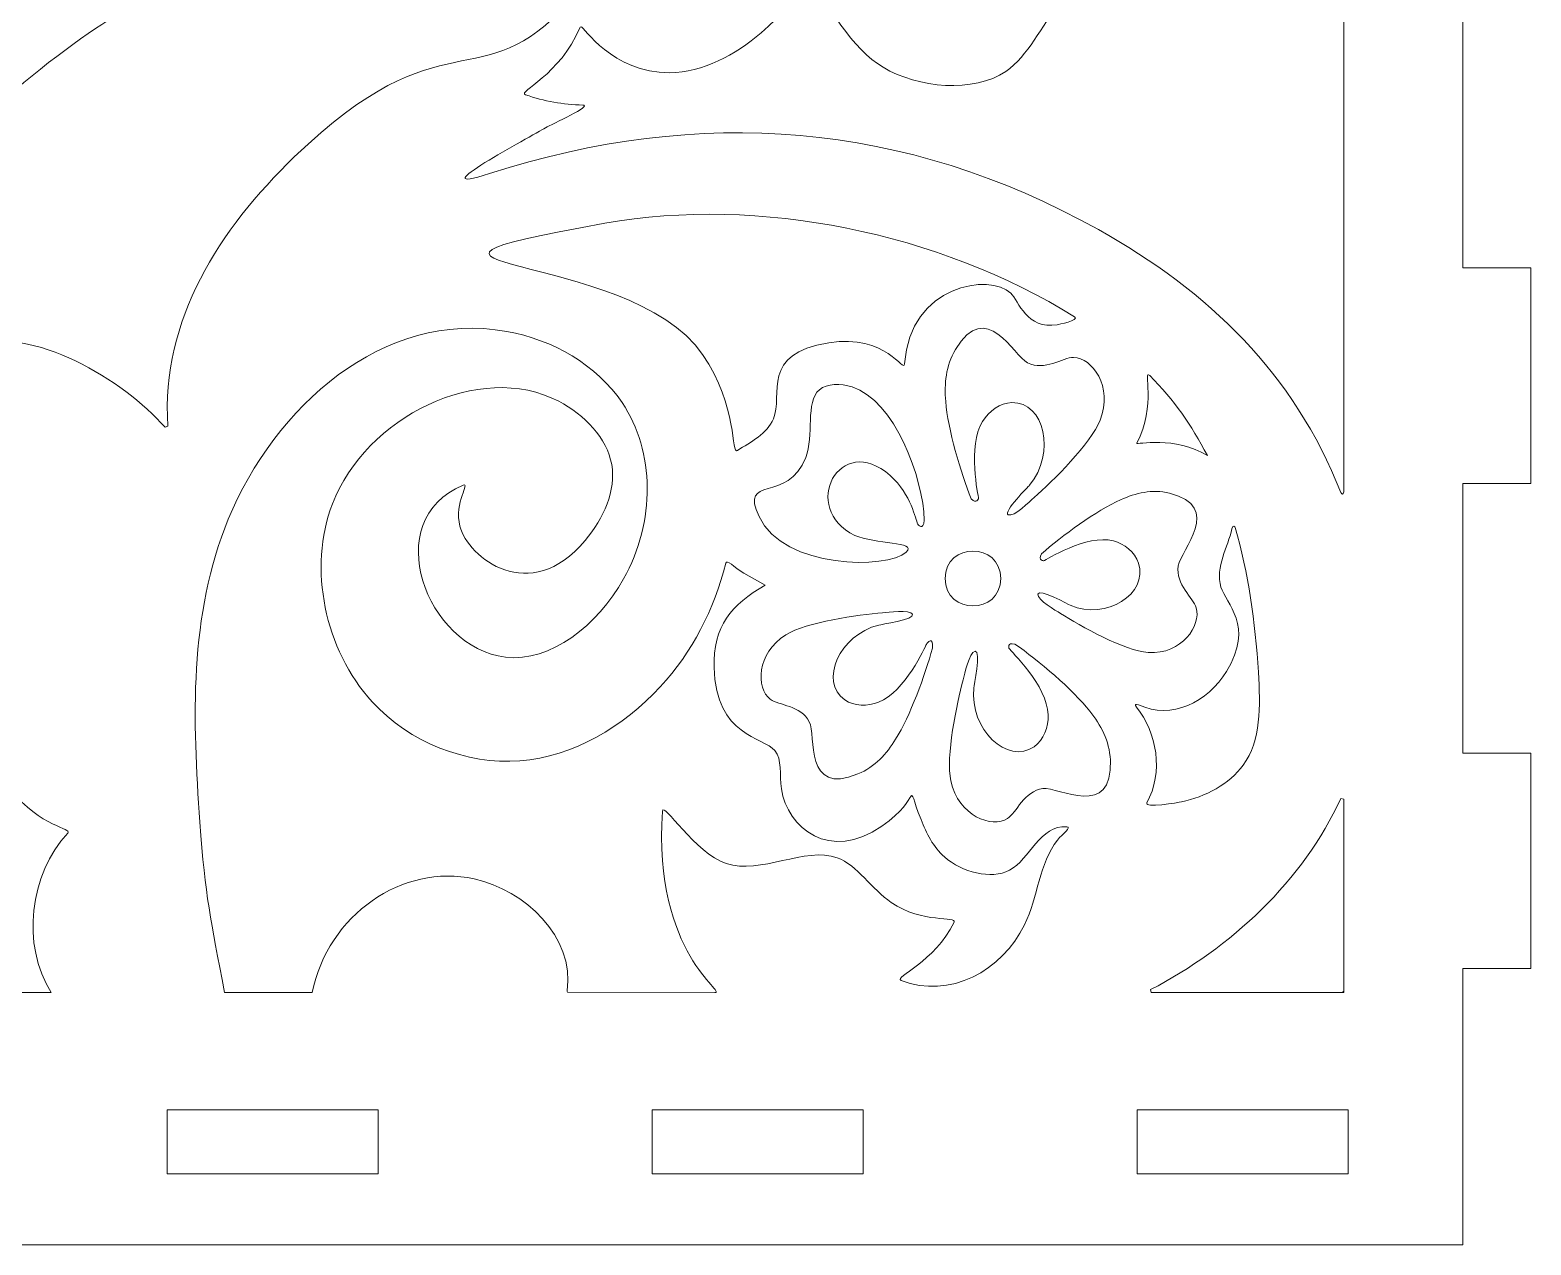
# Model space of a CAD drawing. Header units: millimetres. Extents: x 257 to 528, y -403 to -10.
# Drawn here: x 322.1 to 387.5, y -228.8 to -175.8 of the extents above; entities that cross this region are included whole.
import ezdxf

# ---------------------------------------------------------------- set-up
doc = ezdxf.new("R2010")
doc.units = ezdxf.units.MM
doc.header["$MEASUREMENT"] = 0
doc.layers.add('layer 1', color=7, linetype='Continuous')

msp = doc.modelspace()

# ---------------------------------------------------------------- linework, layer by layer
at = {"layer": 'layer 1', "color": 250, "lineweight": 9}
for points, knots in [([(259.5622, -228.8392), (259.5622, -228.8392), (259.5622, -216.7792), (259.5622, -216.7792), (259.5622, -216.7792), (259.5622, -216.7792), (256.5622, -216.7792), (256.5622, -216.7792), (256.5622, -216.7792), (256.5622, -216.7792), (256.5622, -207.3792), (256.5622, -207.3792), (256.5622, -207.3792), (256.5622, -207.3792), (259.5622, -207.3792), (259.5622, -207.3792), (259.5622, -207.3792), (259.5622, -207.3792), (259.5622, -195.6192), (259.5622, -195.6192), (259.5622, -195.6192), (259.5622, -195.6192), (256.5622, -195.6192), (256.5622, -195.6192), (256.5622, -195.6192), (256.5622, -195.6192), (256.5622, -186.2192), (256.5622, -186.2192), (256.5622, -186.2192), (256.5622, -186.2192), (259.5622, -186.2192), (259.5622, -186.2192), (259.5622, -186.2192), (259.5622, -186.2192), (259.5622, -174.4592), (259.5622, -174.4592), (259.5622, -174.4592), (259.5622, -174.4592), (256.5622, -174.4592), (256.5622, -174.4592), (256.5622, -174.4592), (256.5622, -174.4592), (256.5622, -165.0592), (256.5622, -165.0592), (256.5622, -165.0592), (256.5622, -165.0592), (259.5622, -165.0592), (259.5622, -165.0592), (259.5622, -165.0592), (259.5622, -165.0592), (259.5622, -153.2992), (259.5622, -153.2992), (259.5622, -153.2992), (259.5622, -153.2992), (256.5622, -153.2992), (256.5622, -153.2992), (256.5622, -153.2992), (256.5622, -153.2992), (256.5622, -143.7992), (256.5622, -143.7992), (256.5622, -143.7992), (256.5622, -143.7992), (259.5622, -143.7992), (259.5622, -143.7992), (259.5622, -143.7992), (259.5622, -143.7992), (259.5622, -132.1392), (259.5622, -132.1392), (259.5622, -132.1392), (259.5622, -132.1392), (256.5622, -132.1392), (256.5622, -132.1392), (256.5622, -132.1392), (256.5622, -132.1392), (256.5622, -122.8392), (256.5622, -122.8392), (256.5622, -122.8392), (256.5622, -122.8392), (259.5622, -122.8392), (259.5622, -122.8392), (259.5622, -122.8392), (259.5622, -122.8392), (384.5427, -122.8392), (384.5427, -122.8392), (384.5427, -122.8392), (384.5427, -122.8392), (384.5622, -122.8392), (384.5622, -122.8392), (384.5622, -122.8392), (384.5622, -122.8392), (387.5427, -122.8392), (387.5427, -122.8392), (387.5427, -122.8392), (387.5427, -122.8392), (387.5427, -132.1392), (387.5427, -132.1392), (387.5427, -132.1392), (387.5427, -132.1392), (384.5622, -132.1392), (384.5622, -132.1392), (384.5622, -132.1392), (384.5622, -132.1392), (384.5622, -143.7992), (384.5622, -143.7992), (384.5622, -143.7992), (384.5622, -143.7992), (387.5427, -143.7992), (387.5427, -143.7992), (387.5427, -143.7992), (387.5427, -143.7992), (387.5427, -153.2992), (387.5427, -153.2992), (387.5427, -153.2992), (387.5427, -153.2992), (384.5622, -153.2992), (384.5622, -153.2992), (384.5622, -153.2992), (384.5622, -153.2992), (384.5622, -165.0592), (384.5622, -165.0592), (384.5622, -165.0592), (384.5622, -165.0592), (387.5427, -165.0592), (387.5427, -165.0592), (387.5427, -165.0592), (387.5427, -165.0592), (387.5427, -174.4592), (387.5427, -174.4592), (387.5427, -174.4592), (387.5427, -174.4592), (384.5622, -174.4592), (384.5622, -174.4592), (384.5622, -174.4592), (384.5622, -174.4592), (384.5622, -186.2192), (384.5622, -186.2192), (384.5622, -186.2192), (384.5622, -186.2192), (387.5427, -186.2192), (387.5427, -186.2192), (387.5427, -186.2192), (387.5427, -186.2192), (387.5427, -195.6192), (387.5427, -195.6192), (387.5427, -195.6192), (387.5427, -195.6192), (384.5622, -195.6192), (384.5622, -195.6192), (384.5622, -195.6192), (384.5622, -195.6192), (384.5622, -207.3792), (384.5622, -207.3792), (384.5622, -207.3792), (384.5622, -207.3792), (387.5427, -207.3792), (387.5427, -207.3792), (387.5427, -207.3792), (387.5427, -207.3792), (387.5427, -216.7792), (387.5427, -216.7792), (387.5427, -216.7792), (387.5427, -216.7792), (384.5622, -216.7792), (384.5622, -216.7792), (384.5622, -216.7792), (384.5622, -216.7792), (384.5622, -228.8392), (384.5622, -228.8392), (384.5622, -228.8392), (384.5622, -228.8392), (259.5622, -228.8392), (259.5622, -228.8392)], [0, 0, 0, 0, 0.0227273, 0.0227273, 0.0227273, 0.0227273, 0.0454545, 0.0454545, 0.0454545, 0.0454545, 0.0681818, 0.0681818, 0.0681818, 0.0681818, 0.0909091, 0.0909091, 0.0909091, 0.0909091, 0.1136364, 0.1136364, 0.1136364, 0.1136364, 0.1363636, 0.1363636, 0.1363636, 0.1363636, 0.1590909, 0.1590909, 0.1590909, 0.1590909, 0.1818182, 0.1818182, 0.1818182, 0.1818182, 0.2045455, 0.2045455, 0.2045455, 0.2045455, 0.2272727, 0.2272727, 0.2272727, 0.2272727, 0.25, 0.25, 0.25, 0.25, 0.2727273, 0.2727273, 0.2727273, 0.2727273, 0.2954545, 0.2954545, 0.2954545, 0.2954545, 0.3181818, 0.3181818, 0.3181818, 0.3181818, 0.3409091, 0.3409091, 0.3409091, 0.3409091, 0.3636364, 0.3636364, 0.3636364, 0.3636364, 0.3863636, 0.3863636, 0.3863636, 0.3863636, 0.4090909, 0.4090909, 0.4090909, 0.4090909, 0.4318182, 0.4318182, 0.4318182, 0.4318182, 0.4545455, 0.4545455, 0.4545455, 0.4545455, 0.4772727, 0.4772727, 0.4772727, 0.4772727, 0.5, 0.5, 0.5, 0.5, 0.5227273, 0.5227273, 0.5227273, 0.5227273, 0.5454545, 0.5454545, 0.5454545, 0.5454545, 0.5681818, 0.5681818, 0.5681818, 0.5681818, 0.5909091, 0.5909091, 0.5909091, 0.5909091, 0.6136364, 0.6136364, 0.6136364, 0.6136364, 0.6363636, 0.6363636, 0.6363636, 0.6363636, 0.6590909, 0.6590909, 0.6590909, 0.6590909, 0.6818182, 0.6818182, 0.6818182, 0.6818182, 0.7045455, 0.7045455, 0.7045455, 0.7045455, 0.7272727, 0.7272727, 0.7272727, 0.7272727, 0.75, 0.75, 0.75, 0.75, 0.7727273, 0.7727273, 0.7727273, 0.7727273, 0.7954545, 0.7954545, 0.7954545, 0.7954545, 0.8181818, 0.8181818, 0.8181818, 0.8181818, 0.8409091, 0.8409091, 0.8409091, 0.8409091, 0.8636364, 0.8636364, 0.8636364, 0.8636364, 0.8863636, 0.8863636, 0.8863636, 0.8863636, 0.9090909, 0.9090909, 0.9090909, 0.9090909, 0.9318182, 0.9318182, 0.9318182, 0.9318182, 0.9545455, 0.9545455, 0.9545455, 0.9545455, 1, 1, 1, 1]), ([(342.1906, -159.5432), (340.9272, -159.2259), (338.8335, -158.3787), (337.9902, -157.4834), (337.9902, -157.4834), (336.8039, -156.2241), (336.5451, -154.0327), (337.0145, -152.2658), (337.0145, -152.2658), (337.0145, -152.2658), (336.8997, -152.2003), (336.8997, -152.2003), (336.8997, -152.2003), (335.794, -153.3258), (334.5469, -154.3728), (333.3544, -155.3444), (333.3544, -155.3444), (328.4817, -159.3145), (322.4835, -161.7912), (316.4072, -163.5108), (316.4072, -163.5108), (315.3645, -163.8061), (314.3195, -164.079), (313.251, -164.197), (313.251, -164.197), (312.5003, -164.2792), (317.4175, -165.9351), (322.3958, -165.2444), (322.3958, -165.2444), (329.1044, -164.3136), (332.7875, -156.7444), (333.0623, -156.8425), (333.0623, -156.8425), (333.3263, -160.6003), (331.7159, -165.289), (328.7874, -167.6673), (328.7874, -167.6673), (324.9601, -170.7756), (319.0628, -170.1016), (318.9516, -170.2053), (318.9516, -170.2053), (318.9068, -170.2471), (319.0546, -173.029), (315.1851, -173.1856), (315.1851, -173.1856), (312.6709, -173.2874), (310.4226, -171.97), (308.6007, -170.4422), (308.6007, -170.4422), (308.4706, -170.4445), (308.3221, -170.4955), (308.2349, -170.5792), (308.2349, -170.5792), (308.0006, -170.8048), (308.2115, -171.2673), (308.2349, -171.6311), (308.2349, -171.6311), (308.2999, -172.634), (306.9407, -172.8844), (305.7443, -173.117), (305.7443, -173.117), (302.6578, -173.7162), (300.6553, -174.1948), (298.5732, -175.2488), (298.5732, -175.2488), (295.5035, -176.8027), (292.2616, -179.6066), (290.6761, -182.95), (290.6761, -182.95), (288.8122, -186.8811), (288.7275, -193.5715), (290.5025, -197.4535), (290.5025, -197.4535), (291.7635, -200.2119), (294.1091, -202.3416), (296.626, -204.5571), (296.626, -204.5571), (296.9154, -204.8119), (299.5067, -206.1021), (299.1606, -205.4851), (299.1606, -205.4851), (298.8479, -205.1469), (298.5465, -204.7988), (298.2401, -204.4537), (298.2401, -204.4537), (296.578, -202.5842), (294.7588, -200.8146), (293.4809, -198.6639), (293.4809, -198.6639), (290.2632, -193.2485), (290.5269, -185.4397), (295.1391, -180.8367), (295.1391, -180.8367), (296.7512, -179.228), (298.8714, -178.057), (301.0618, -177.6979), (301.0618, -177.6979), (304.9991, -177.0526), (308.3747, -178.9269), (311.3823, -175.737), (311.3823, -175.737), (311.6301, -175.4742), (311.8121, -177.4941), (309.5904, -179.8893), (309.5904, -179.8893), (308.7384, -180.8076), (307.7817, -181.5984), (306.7133, -182.2106), (306.7133, -182.2106), (306.475, -182.3471), (307.5305, -182.7284), (307.8728, -184.2126), (307.8728, -184.2126), (308.1314, -185.3346), (307.7666, -186.6441), (307.0438, -187.4702), (307.0438, -187.4702), (305.2938, -189.4701), (301.7504, -188.5331), (299.0482, -191.2015), (299.0482, -191.2015), (298.7436, -191.5023), (297.4909, -193.0751), (297.8395, -193.1055), (297.8395, -193.1055), (299.1039, -193.2158), (307.5211, -191.1196), (307.6131, -191.2281), (307.6131, -191.2281), (306.0068, -193.6481), (305.213, -198.3679), (306.8195, -200.8884), (306.8195, -200.8884), (307.6635, -202.2127), (309.945, -203.5263), (309.8348, -203.1095), (309.8348, -203.1095), (309.4461, -201.6246), (309.294, -200.0901), (309.2191, -198.5421), (309.2191, -198.5421), (308.8454, -190.8204), (310.4403, -184.3105), (315.9185, -178.6805), (315.9185, -178.6805), (317.9863, -176.5554), (320.43, -174.7961), (323.1695, -173.7153), (323.1695, -173.7153), (325.3188, -172.867), (327.6497, -172.4365), (329.9476, -172.454), (329.9476, -172.454), (330.314, -172.4394), (330.6445, -172.8125), (329.3854, -173.2952), (329.3854, -173.2952), (327.8111, -173.9469), (326.3362, -174.8208), (324.9164, -175.7759), (324.9164, -175.7759), (321.4679, -178.0955), (316.6292, -182.2768), (315.3689, -186.4669), (315.3689, -186.4669), (314.2867, -190.0649), (315.7801, -195.0991), (316.9297, -198.708), (316.9297, -198.708), (318.4635, -203.523), (319.0332, -205.5159), (317.6028, -210.74), (317.6028, -210.74), (317.184, -212.2694), (316.665, -213.7521), (315.9471, -215.1468), (315.9471, -215.1468), (315.9315, -215.177), (315.9404, -215.2139), (315.968, -215.2338), (315.968, -215.2338), (317.0768, -216.0298), (318.1352, -216.8995), (319.1332, -217.8306), (319.1332, -217.8306), (319.1332, -217.8306), (322.9809, -217.8306), (322.9809, -217.8306), (322.9809, -217.8306), (321.655, -215.7441), (322.0418, -212.6685), (323.6956, -210.8715), (323.6956, -210.8715), (323.8998, -210.6496), (322.5568, -210.6538), (321.1722, -208.9381), (321.1722, -208.9381), (319.8267, -207.2707), (319.3572, -204.8875), (319.7313, -202.8131), (319.7313, -202.8131), (320.1577, -200.4477), (321.8572, -198.0477), (321.5328, -195.4873), (321.5328, -195.4873), (321.2731, -193.4371), (319.531, -191.2196), (317.5087, -190.7681), (317.5087, -190.7681), (317.177, -190.694), (318.4496, -189.8003), (319.3709, -189.5427), (319.3709, -189.5427), (322.2086, -188.7493), (326.1154, -191.0827), (327.9435, -193.1696), (327.9435, -193.1696), (327.9435, -193.1696), (328.0631, -193.1203), (328.0631, -193.1203), (328.0631, -193.1203), (327.7829, -188.4621), (330.2983, -184.5492), (333.5849, -181.3769), (333.5849, -181.3769), (340.1231, -175.0661), (341.6775, -178.9445), (345.5735, -174.6249), (345.5735, -174.6249), (345.1928, -173.5454), (345.35, -172.261), (344.6244, -171.6725), (344.6244, -171.6725), (343.5873, -170.8314), (339.7957, -171.3815), (338.9663, -166.2852), (338.9663, -166.2852), (338.4726, -163.2514), (339.8654, -161.3127), (342.3356, -159.5797), (342.3356, -159.5797), (342.3356, -159.5797), (342.1906, -159.5432), (342.1906, -159.5432)], [0, 0, 0, 0, 0.016129, 0.016129, 0.016129, 0.016129, 0.0322581, 0.0322581, 0.0322581, 0.0322581, 0.0483871, 0.0483871, 0.0483871, 0.0483871, 0.0645161, 0.0645161, 0.0645161, 0.0645161, 0.0806452, 0.0806452, 0.0806452, 0.0806452, 0.0967742, 0.0967742, 0.0967742, 0.0967742, 0.1129032, 0.1129032, 0.1129032, 0.1129032, 0.1290323, 0.1290323, 0.1290323, 0.1290323, 0.1451613, 0.1451613, 0.1451613, 0.1451613, 0.1612903, 0.1612903, 0.1612903, 0.1612903, 0.1774194, 0.1774194, 0.1774194, 0.1774194, 0.1935484, 0.1935484, 0.1935484, 0.1935484, 0.2096774, 0.2096774, 0.2096774, 0.2096774, 0.2258065, 0.2258065, 0.2258065, 0.2258065, 0.2419355, 0.2419355, 0.2419355, 0.2419355, 0.2580645, 0.2580645, 0.2580645, 0.2580645, 0.2741935, 0.2741935, 0.2741935, 0.2741935, 0.2903226, 0.2903226, 0.2903226, 0.2903226, 0.3064516, 0.3064516, 0.3064516, 0.3064516, 0.3225806, 0.3225806, 0.3225806, 0.3225806, 0.3387097, 0.3387097, 0.3387097, 0.3387097, 0.3548387, 0.3548387, 0.3548387, 0.3548387, 0.3709677, 0.3709677, 0.3709677, 0.3709677, 0.3870968, 0.3870968, 0.3870968, 0.3870968, 0.4032258, 0.4032258, 0.4032258, 0.4032258, 0.4193548, 0.4193548, 0.4193548, 0.4193548, 0.4354839, 0.4354839, 0.4354839, 0.4354839, 0.4516129, 0.4516129, 0.4516129, 0.4516129, 0.4677419, 0.4677419, 0.4677419, 0.4677419, 0.483871, 0.483871, 0.483871, 0.483871, 0.5, 0.5, 0.5, 0.5, 0.516129, 0.516129, 0.516129, 0.516129, 0.5322581, 0.5322581, 0.5322581, 0.5322581, 0.5483871, 0.5483871, 0.5483871, 0.5483871, 0.5645161, 0.5645161, 0.5645161, 0.5645161, 0.5806452, 0.5806452, 0.5806452, 0.5806452, 0.5967742, 0.5967742, 0.5967742, 0.5967742, 0.6129032, 0.6129032, 0.6129032, 0.6129032, 0.6290323, 0.6290323, 0.6290323, 0.6290323, 0.6451613, 0.6451613, 0.6451613, 0.6451613, 0.6612903, 0.6612903, 0.6612903, 0.6612903, 0.6774194, 0.6774194, 0.6774194, 0.6774194, 0.6935484, 0.6935484, 0.6935484, 0.6935484, 0.7096774, 0.7096774, 0.7096774, 0.7096774, 0.7258065, 0.7258065, 0.7258065, 0.7258065, 0.7419355, 0.7419355, 0.7419355, 0.7419355, 0.7580645, 0.7580645, 0.7580645, 0.7580645, 0.7741935, 0.7741935, 0.7741935, 0.7741935, 0.7903226, 0.7903226, 0.7903226, 0.7903226, 0.8064516, 0.8064516, 0.8064516, 0.8064516, 0.8225806, 0.8225806, 0.8225806, 0.8225806, 0.8387097, 0.8387097, 0.8387097, 0.8387097, 0.8548387, 0.8548387, 0.8548387, 0.8548387, 0.8709677, 0.8709677, 0.8709677, 0.8709677, 0.8870968, 0.8870968, 0.8870968, 0.8870968, 0.9032258, 0.9032258, 0.9032258, 0.9032258, 0.9193548, 0.9193548, 0.9193548, 0.9193548, 0.9354839, 0.9354839, 0.9354839, 0.9354839, 0.9516129, 0.9516129, 0.9516129, 0.9516129, 0.9677419, 0.9677419, 0.9677419, 0.9677419, 1, 1, 1, 1]), ([(373.1736, -163.9003), (374.9596, -165.2814), (376.0679, -168.0818), (375.265, -170.4617), (375.265, -170.4617), (374.7305, -172.0461), (373.3868, -173.6133), (371.7564, -173.8463), (371.7564, -173.8463), (369.9523, -174.1043), (368.6282, -172.9808), (367.0242, -174.7016), (367.0242, -174.7016), (366.1187, -175.6731), (365.6404, -176.9645), (364.6268, -177.6487), (364.6268, -177.6487), (363.2283, -178.5921), (360.8108, -178.38), (359.2712, -177.4658), (359.2712, -177.4658), (357.9741, -176.6957), (356.6959, -174.7089), (356.1708, -173.3), (356.1708, -173.3), (356.0406, -172.9507), (355.7601, -174.4178), (353.9487, -175.9641), (353.9487, -175.9641), (352.8238, -176.9246), (351.4025, -177.695), (349.9686, -177.7018), (349.9686, -177.7018), (347.43, -177.714), (346.2139, -175.6804), (346.0932, -175.6958), (346.0932, -175.6958), (346.0685, -175.699), (346.0475, -175.7151), (346.0382, -175.7382), (346.0382, -175.7382), (345.2046, -177.8095), (343.3022, -178.5317), (343.674, -178.6639), (343.674, -178.6639), (344.4857, -178.9524), (345.3123, -179.0896), (346.173, -179.1115), (346.173, -179.1115), (346.6528, -179.1237), (344.8121, -179.9489), (344.5433, -180.1042), (344.5433, -180.1042), (343.9797, -180.4574), (338.8702, -183.1455), (342.1071, -182.1015), (342.1071, -182.1015), (351.2617, -179.1495), (360.2221, -179.8195), (368.6683, -184.5471), (368.6683, -184.5471), (373.4836, -187.2424), (377.2022, -190.8184), (379.2398, -196.0129), (379.2398, -196.0129), (379.3044, -196.1233), (379.347, -196.1069), (379.3719, -195.9881), (379.3719, -195.9881), (379.3719, -192.4226), (379.3719, -164.423), (379.3719, -161.8711), (379.3719, -161.8711), (379.3719, -161.3632), (378.2447, -163.5816), (375.5114, -163.9649), (375.5114, -163.9649), (374.7475, -164.072), (373.9514, -164.0061), (373.2359, -163.781), (373.2359, -163.781), (373.1143, -163.7759), (373.0833, -163.8108), (373.1736, -163.9003)], [0, 0, 0, 0, 0.0454545, 0.0454545, 0.0454545, 0.0454545, 0.0909091, 0.0909091, 0.0909091, 0.0909091, 0.1363636, 0.1363636, 0.1363636, 0.1363636, 0.1818182, 0.1818182, 0.1818182, 0.1818182, 0.2272727, 0.2272727, 0.2272727, 0.2272727, 0.2727273, 0.2727273, 0.2727273, 0.2727273, 0.3181818, 0.3181818, 0.3181818, 0.3181818, 0.3636364, 0.3636364, 0.3636364, 0.3636364, 0.4090909, 0.4090909, 0.4090909, 0.4090909, 0.4545455, 0.4545455, 0.4545455, 0.4545455, 0.5, 0.5, 0.5, 0.5, 0.5454545, 0.5454545, 0.5454545, 0.5454545, 0.5909091, 0.5909091, 0.5909091, 0.5909091, 0.6363636, 0.6363636, 0.6363636, 0.6363636, 0.6818182, 0.6818182, 0.6818182, 0.6818182, 0.7272727, 0.7272727, 0.7272727, 0.7272727, 0.7727273, 0.7727273, 0.7727273, 0.7727273, 0.8181818, 0.8181818, 0.8181818, 0.8181818, 0.8636364, 0.8636364, 0.8636364, 0.8636364, 0.9090909, 0.9090909, 0.9090909, 0.9090909, 1, 1, 1, 1]), ([(351.4015, -189.9923), (352.9697, -192.2803), (352.6144, -194.3762), (352.9213, -194.1798), (352.9213, -194.1798), (353.4895, -193.8162), (354.217, -193.4492), (354.4898, -192.7996), (354.4898, -192.7996), (354.9334, -191.7432), (353.8872, -189.9578), (356.9033, -189.4794), (356.9033, -189.4794), (359.4243, -189.0795), (360.1825, -190.8338), (360.2108, -190.4024), (360.2108, -190.4024), (360.4387, -186.9265), (363.9725, -186.4501), (364.8414, -187.3146), (364.8414, -187.3146), (365.2056, -187.677), (365.5165, -188.9118), (366.8759, -188.6982), (366.8759, -188.6982), (366.8882, -188.6963), (367.8667, -188.4966), (367.6317, -188.3508), (367.6317, -188.3508), (361.7075, -184.6755), (353.8681, -183.0697), (347.1311, -184.2716), (347.1311, -184.2716), (334.9667, -186.4417), (348.1641, -185.2688), (351.4015, -189.9923)], [0, 0, 0, 0, 0.1, 0.1, 0.1, 0.1, 0.2, 0.2, 0.2, 0.2, 0.3, 0.3, 0.3, 0.3, 0.4, 0.4, 0.4, 0.4, 0.5, 0.5, 0.5, 0.5, 0.6, 0.6, 0.6, 0.6, 0.7, 0.7, 0.7, 0.7, 0.8, 0.8, 0.8, 0.8, 1, 1, 1, 1]), ([(363.1147, -196.2938), (362.6602, -195.1475), (362.1013, -193.2447), (362.0046, -192.0403), (362.0046, -192.0403), (361.9432, -191.2764), (362.0053, -190.5001), (362.4352, -189.7792), (362.4352, -189.7792), (363.7801, -187.5246), (364.9579, -190.0466), (365.579, -190.3609), (365.579, -190.3609), (366.3195, -190.7357), (367.1157, -190.1174), (367.5816, -190.1238), (367.5816, -190.1238), (368.3965, -190.135), (369.312, -191.3947), (368.7445, -192.8585), (368.7445, -192.8585), (368.3519, -193.8711), (366.6685, -195.5207), (365.8591, -196.2392), (365.8591, -196.2392), (365.6849, -196.3938), (364.9724, -197.0968), (364.7372, -196.9881), (364.7372, -196.9881), (364.4893, -196.8735), (365.6313, -195.7375), (365.6642, -195.6972), (365.6642, -195.6972), (366.8128, -194.2894), (366.3139, -192.0669), (364.8897, -192.0938), (364.8897, -192.0938), (364.3789, -192.1033), (363.8869, -192.472), (363.6106, -192.9153), (363.6106, -192.9153), (362.9352, -193.998), (363.4396, -196.1757), (363.4345, -196.2722), (363.4345, -196.2722), (363.4344, -196.2733), (363.3618, -196.5503), (363.1147, -196.2938)], [0, 0, 0, 0, 0.0769231, 0.0769231, 0.0769231, 0.0769231, 0.1538462, 0.1538462, 0.1538462, 0.1538462, 0.2307692, 0.2307692, 0.2307692, 0.2307692, 0.3076923, 0.3076923, 0.3076923, 0.3076923, 0.3846154, 0.3846154, 0.3846154, 0.3846154, 0.4615385, 0.4615385, 0.4615385, 0.4615385, 0.5384615, 0.5384615, 0.5384615, 0.5384615, 0.6153846, 0.6153846, 0.6153846, 0.6153846, 0.6923077, 0.6923077, 0.6923077, 0.6923077, 0.7692308, 0.7692308, 0.7692308, 0.7692308, 0.8461538, 0.8461538, 0.8461538, 0.8461538, 1, 1, 1, 1]), ([(351.8977, -203.6454), (352.001, -206.6733), (354.0509, -206.6846), (354.5491, -207.266), (354.5491, -207.266), (354.878, -207.6499), (354.7436, -208.3238), (354.8378, -208.9462), (354.8378, -208.9462), (355.0962, -210.6516), (356.9488, -212.1458), (359.2227, -210.5744), (359.2227, -210.5744), (361.0597, -209.3049), (360.1873, -208.46), (360.9297, -210.2855), (360.9297, -210.2855), (361.1727, -210.8834), (361.4497, -211.4713), (361.9535, -211.9133), (361.9535, -211.9133), (362.7116, -212.5786), (363.9832, -212.9147), (364.7893, -212.4909), (364.7893, -212.4909), (365.6732, -212.0264), (366.1157, -210.5032), (367.2899, -210.5976), (367.2899, -210.5976), (367.5173, -210.6159), (367.1051, -210.8958), (366.8838, -211.1764), (366.8838, -211.1764), (366.0802, -212.1954), (366.0417, -213.6485), (365.4441, -214.879), (365.4441, -214.879), (364.4776, -216.8688), (362.1634, -218.1396), (360.0619, -217.2953), (360.0619, -217.2953), (359.7347, -217.1639), (361.5381, -216.4894), (362.3681, -214.7632), (362.3681, -214.7632), (362.5038, -214.481), (360.9939, -214.8315), (359.6331, -213.9018), (359.6331, -213.9018), (358.7749, -213.3156), (358.1514, -212.2703), (357.2677, -211.9479), (357.2677, -211.9479), (355.8875, -211.4442), (353.9, -212.6974), (352.4336, -212.2051), (352.4336, -212.2051), (351.063, -211.7449), (349.673, -209.4651), (349.6447, -209.9152), (349.6447, -209.9152), (349.2488, -216.211), (352.4939, -217.8306), (351.9305, -217.8306), (351.9305, -217.8306), (351.9305, -217.8306), (345.5072, -217.8072), (345.5072, -217.8072), (345.5072, -217.8072), (345.4941, -217.7924), (345.4881, -217.7727), (345.4908, -217.7532), (345.4908, -217.7532), (345.8114, -215.3843), (343.6488, -213.3552), (341.4372, -212.8711), (341.4372, -212.8711), (338.2985, -212.1841), (335.0612, -214.4357), (334.3578, -217.8306), (334.3578, -217.8306), (334.3578, -217.8306), (330.5417, -217.8306), (330.5417, -217.8306), (330.5417, -217.8306), (329.9324, -214.6374), (329.6982, -213.6567), (329.4638, -210.3941), (329.4638, -210.3941), (329.1451, -205.9554), (328.9825, -201.3526), (330.7026, -197.1821), (330.7026, -197.1821), (332.7207, -192.289), (337.4326, -188.0181), (342.8588, -188.9897), (342.8588, -188.9897), (344.849, -189.3459), (346.7817, -190.4491), (347.8846, -192.0921), (347.8846, -192.0921), (349.3217, -194.2321), (349.3506, -197.2875), (347.9468, -199.7864), (347.9468, -199.7864), (346.8196, -201.7926), (344.7683, -203.4403), (342.7967, -203.1991), (342.7967, -203.1991), (339.3439, -202.7766), (337.2492, -197.2239), (340.9528, -195.6931), (340.9528, -195.6931), (341.2777, -195.5588), (340.5478, -196.4397), (340.8111, -197.4903), (340.8111, -197.4903), (341.1532, -198.8551), (343.8675, -200.9834), (346.2714, -198.1108), (346.2714, -198.1108), (347.0804, -197.144), (347.6294, -195.92), (347.4336, -194.8007), (347.4336, -194.8007), (347.2327, -193.6514), (346.2473, -192.6125), (345.1278, -192.0339), (345.1278, -192.0339), (341.6603, -190.2412), (336.693, -192.736), (335.2463, -196.5135), (335.2463, -196.5135), (334.1741, -199.3128), (334.9056, -202.8786), (336.979, -205.1398), (336.979, -205.1398), (338.6151, -206.9239), (341.0862, -207.896), (343.4249, -207.7181), (343.4249, -207.7181), (345.7557, -207.541), (347.9545, -206.2218), (349.5482, -204.4952), (349.5482, -204.4952), (350.9566, -202.9699), (351.8926, -201.1263), (352.4118, -199.0958), (352.4118, -199.0958), (352.454, -198.9308), (352.7604, -199.2554), (353.1932, -199.5321), (353.1932, -199.5321), (353.1932, -199.5321), (354.1319, -200.0563), (354.1319, -200.0563), (354.1319, -200.0563), (352.6543, -200.8876), (351.8374, -201.8786), (351.8977, -203.6454)], [0, 0, 0, 0, 0.0243902, 0.0243902, 0.0243902, 0.0243902, 0.0487805, 0.0487805, 0.0487805, 0.0487805, 0.0731707, 0.0731707, 0.0731707, 0.0731707, 0.097561, 0.097561, 0.097561, 0.097561, 0.1219512, 0.1219512, 0.1219512, 0.1219512, 0.1463415, 0.1463415, 0.1463415, 0.1463415, 0.1707317, 0.1707317, 0.1707317, 0.1707317, 0.195122, 0.195122, 0.195122, 0.195122, 0.2195122, 0.2195122, 0.2195122, 0.2195122, 0.2439024, 0.2439024, 0.2439024, 0.2439024, 0.2682927, 0.2682927, 0.2682927, 0.2682927, 0.2926829, 0.2926829, 0.2926829, 0.2926829, 0.3170732, 0.3170732, 0.3170732, 0.3170732, 0.3414634, 0.3414634, 0.3414634, 0.3414634, 0.3658537, 0.3658537, 0.3658537, 0.3658537, 0.3902439, 0.3902439, 0.3902439, 0.3902439, 0.4146341, 0.4146341, 0.4146341, 0.4146341, 0.4390244, 0.4390244, 0.4390244, 0.4390244, 0.4634146, 0.4634146, 0.4634146, 0.4634146, 0.4878049, 0.4878049, 0.4878049, 0.4878049, 0.5121951, 0.5121951, 0.5121951, 0.5121951, 0.5365854, 0.5365854, 0.5365854, 0.5365854, 0.5609756, 0.5609756, 0.5609756, 0.5609756, 0.5853659, 0.5853659, 0.5853659, 0.5853659, 0.6097561, 0.6097561, 0.6097561, 0.6097561, 0.6341463, 0.6341463, 0.6341463, 0.6341463, 0.6585366, 0.6585366, 0.6585366, 0.6585366, 0.6829268, 0.6829268, 0.6829268, 0.6829268, 0.7073171, 0.7073171, 0.7073171, 0.7073171, 0.7317073, 0.7317073, 0.7317073, 0.7317073, 0.7560976, 0.7560976, 0.7560976, 0.7560976, 0.7804878, 0.7804878, 0.7804878, 0.7804878, 0.804878, 0.804878, 0.804878, 0.804878, 0.8292683, 0.8292683, 0.8292683, 0.8292683, 0.8536585, 0.8536585, 0.8536585, 0.8536585, 0.8780488, 0.8780488, 0.8780488, 0.8780488, 0.902439, 0.902439, 0.902439, 0.902439, 0.9268293, 0.9268293, 0.9268293, 0.9268293, 0.9512195, 0.9512195, 0.9512195, 0.9512195, 1, 1, 1, 1]), ([(370.3473, -193.8622), (371.2223, -192.2183), (370.591, -190.599), (370.9056, -190.9139), (370.9056, -190.9139), (371.993, -192.0025), (372.705, -193.0484), (373.424, -194.4076), (373.424, -194.4076), (372.026, -193.5212), (370.3045, -193.9426), (370.3473, -193.8622)], [0, 0, 0, 0, 0.25, 0.25, 0.25, 0.25, 0.5, 0.5, 0.5, 0.5, 1, 1, 1, 1]), ([(361.0702, -197.2149), (361.0444, -197.7231), (360.7812, -197.3897), (360.781, -197.3892), (360.781, -197.3892), (360.6781, -197.1759), (360.5326, -196.1271), (359.576, -195.2727), (359.576, -195.2727), (357.3956, -193.3253), (355.5929, -196.7163), (358.0466, -197.8836), (358.0466, -197.8836), (358.8803, -198.2802), (360.7958, -198.1376), (360.283, -198.6172), (360.283, -198.6172), (359.4803, -199.368), (354.9452, -199.372), (353.862, -197.0672), (353.862, -197.0672), (352.984, -195.1989), (355.1231, -196.5299), (355.9039, -194.4841), (355.9039, -194.4841), (356.2629, -193.5436), (355.8747, -192.0723), (356.4944, -191.5318), (356.4944, -191.5318), (356.821, -191.2469), (357.4259, -191.2562), (357.9212, -191.4089), (357.9212, -191.4089), (359.7705, -191.979), (361.0369, -195.4189), (361.0702, -197.2149)], [0, 0, 0, 0, 0.1, 0.1, 0.1, 0.1, 0.2, 0.2, 0.2, 0.2, 0.3, 0.3, 0.3, 0.3, 0.4, 0.4, 0.4, 0.4, 0.5, 0.5, 0.5, 0.5, 0.6, 0.6, 0.6, 0.6, 0.7, 0.7, 0.7, 0.7, 0.8, 0.8, 0.8, 0.8, 1, 1, 1, 1]), ([(366.1808, -198.6929), (367.0621, -197.9138), (368.5898, -196.795), (369.6386, -196.3301), (369.6386, -196.3301), (370.2989, -196.0373), (371.006, -195.8579), (371.769, -196.0457), (371.769, -196.0457), (374.1547, -196.6327), (372.2546, -198.5286), (372.1532, -199.2159), (372.1532, -199.2159), (372.0322, -200.0363), (372.8094, -200.6031), (372.9373, -201.0491), (372.9373, -201.0491), (373.1574, -201.8164), (372.3196, -203.0869), (370.8429, -202.9954), (370.8429, -202.9954), (369.8273, -202.9325), (367.8747, -201.8311), (367.0154, -201.2879), (367.0154, -201.2879), (366.8193, -201.164), (366.0006, -200.708), (366.0293, -200.45), (366.0293, -200.45), (366.0594, -200.1788), (367.394, -200.9165), (367.4408, -200.9361), (367.4408, -200.9361), (369.0156, -201.5953), (370.8507, -200.442), (370.4175, -199.0923), (370.4175, -199.0923), (370.2626, -198.6092), (369.7943, -198.2541), (369.3217, -198.1269), (369.3217, -198.1269), (368.1724, -197.818), (366.3485, -198.974), (366.2916, -198.9902), (366.2916, -198.9902), (366.2873, -198.9914), (366.0254, -199.0045), (366.1808, -198.6929)], [0, 0, 0, 0, 0.0769231, 0.0769231, 0.0769231, 0.0769231, 0.1538462, 0.1538462, 0.1538462, 0.1538462, 0.2307692, 0.2307692, 0.2307692, 0.2307692, 0.3076923, 0.3076923, 0.3076923, 0.3076923, 0.3846154, 0.3846154, 0.3846154, 0.3846154, 0.4615385, 0.4615385, 0.4615385, 0.4615385, 0.5384615, 0.5384615, 0.5384615, 0.5384615, 0.6153846, 0.6153846, 0.6153846, 0.6153846, 0.6923077, 0.6923077, 0.6923077, 0.6923077, 0.7692308, 0.7692308, 0.7692308, 0.7692308, 0.8461538, 0.8461538, 0.8461538, 0.8461538, 1, 1, 1, 1]), ([(370.3367, -205.3826), (371.21, -206.4629), (371.5311, -208.232), (370.7758, -209.5531), (370.7758, -209.5531), (370.6298, -209.8084), (372.1765, -209.5327), (372.2941, -209.5086), (372.2941, -209.5086), (373.3356, -209.2947), (374.3919, -208.728), (374.9849, -207.9108), (374.9849, -207.9108), (375.7642, -206.8373), (375.7437, -205.3312), (375.6495, -203.8522), (375.6495, -203.8522), (375.5096, -201.654), (375.2066, -199.5154), (374.6354, -197.5351), (374.6354, -197.5351), (374.6292, -197.5137), (374.5328, -197.3952), (374.4909, -197.603), (374.4909, -197.603), (374.3327, -198.3878), (373.7548, -199.2615), (374.0155, -200.1424), (374.0155, -200.1424), (374.2267, -200.8559), (375.4874, -201.8186), (374.2591, -203.8167), (374.2591, -203.8167), (373.4316, -205.1627), (371.8642, -205.9416), (370.4184, -205.2775), (370.4184, -205.2775), (370.29, -205.2358), (370.2356, -205.2502), (370.3367, -205.3826)], [0, 0, 0, 0, 0.0909091, 0.0909091, 0.0909091, 0.0909091, 0.1818182, 0.1818182, 0.1818182, 0.1818182, 0.2727273, 0.2727273, 0.2727273, 0.2727273, 0.3636364, 0.3636364, 0.3636364, 0.3636364, 0.4545455, 0.4545455, 0.4545455, 0.4545455, 0.5454545, 0.5454545, 0.5454545, 0.5454545, 0.6363636, 0.6363636, 0.6363636, 0.6363636, 0.7272727, 0.7272727, 0.7272727, 0.7272727, 0.8181818, 0.8181818, 0.8181818, 0.8181818, 1, 1, 1, 1]), ([(361.983, -199.7684), (361.983, -198.1735), (364.4056, -198.1739), (364.4056, -199.7684), (364.4056, -199.7684), (364.4056, -201.3629), (361.983, -201.3632), (361.983, -199.7684)], [0, 0, 0, 0, 0.3333333, 0.3333333, 0.3333333, 0.3333333, 1, 1, 1, 1]), ([(361.424, -202.8103), (361.1137, -203.9686), (360.4447, -205.7815), (359.8215, -206.7773), (359.8215, -206.7773), (359.4258, -207.4094), (358.9266, -207.98), (358.1723, -208.2931), (358.1723, -208.2931), (355.8127, -209.2733), (356.3575, -206.6209), (356.0543, -206.0136), (356.0543, -206.0136), (355.6934, -205.2909), (354.7126, -205.3113), (354.3527, -205.0361), (354.3527, -205.0361), (353.7233, -204.5548), (353.7385, -203.0391), (355.0324, -202.2249), (355.0324, -202.2249), (355.9275, -201.6617), (358.199, -201.3511), (359.249, -201.2598), (359.249, -201.2598), (359.4748, -201.2402), (360.4392, -201.1047), (360.56, -201.3263), (360.56, -201.3263), (360.6871, -201.5595), (359.1348, -201.7841), (359.0861, -201.7964), (359.0861, -201.7964), (357.3688, -202.2299), (356.4725, -204.2562), (357.5991, -205.0605), (357.5991, -205.0605), (358.0036, -205.3495), (358.602, -205.347), (359.0754, -205.1615), (359.0754, -205.1615), (360.2306, -204.7087), (361.1181, -202.7302), (361.1618, -202.6419), (361.1618, -202.6419), (361.2033, -202.558), (361.4754, -202.2541), (361.424, -202.8103)], [0, 0, 0, 0, 0.0769231, 0.0769231, 0.0769231, 0.0769231, 0.1538462, 0.1538462, 0.1538462, 0.1538462, 0.2307692, 0.2307692, 0.2307692, 0.2307692, 0.3076923, 0.3076923, 0.3076923, 0.3076923, 0.3846154, 0.3846154, 0.3846154, 0.3846154, 0.4615385, 0.4615385, 0.4615385, 0.4615385, 0.5384615, 0.5384615, 0.5384615, 0.5384615, 0.6153846, 0.6153846, 0.6153846, 0.6153846, 0.6923077, 0.6923077, 0.6923077, 0.6923077, 0.7692308, 0.7692308, 0.7692308, 0.7692308, 0.8461538, 0.8461538, 0.8461538, 0.8461538, 1, 1, 1, 1]), ([(365.0237, -202.6245), (366.0347, -203.3282), (367.5543, -204.6075), (368.2989, -205.557), (368.2989, -205.557), (368.7718, -206.16), (369.149, -206.8414), (369.189, -207.6797), (369.189, -207.6797), (369.3135, -210.3017), (366.9391, -208.8504), (366.2473, -208.9317), (366.2473, -208.9317), (365.4215, -209.0288), (365.1007, -209.9833), (364.7089, -210.2354), (364.7089, -210.2354), (364.0234, -210.6763), (362.5641, -210.1314), (362.2286, -208.5983), (362.2286, -208.5983), (361.9965, -207.5377), (362.4886, -205.2317), (362.7664, -204.1862), (362.7664, -204.1862), (362.8263, -203.9608), (363.0316, -202.9814), (363.2879, -202.9421), (363.2879, -202.9421), (363.5578, -202.9007), (363.2333, -204.4797), (363.2282, -204.5308), (363.2282, -204.5308), (363.048, -206.3435), (364.6948, -207.9131), (365.8645, -207.1064), (365.8645, -207.1064), (366.285, -206.8161), (366.4913, -206.2369), (366.4769, -205.7147), (366.4769, -205.7147), (366.442, -204.4391), (364.8271, -202.9161), (364.7695, -202.8192), (364.7695, -202.8192), (364.769, -202.8184), (364.675, -202.5484), (365.0237, -202.6245)], [0, 0, 0, 0, 0.0769231, 0.0769231, 0.0769231, 0.0769231, 0.1538462, 0.1538462, 0.1538462, 0.1538462, 0.2307692, 0.2307692, 0.2307692, 0.2307692, 0.3076923, 0.3076923, 0.3076923, 0.3076923, 0.3846154, 0.3846154, 0.3846154, 0.3846154, 0.4615385, 0.4615385, 0.4615385, 0.4615385, 0.5384615, 0.5384615, 0.5384615, 0.5384615, 0.6153846, 0.6153846, 0.6153846, 0.6153846, 0.6923077, 0.6923077, 0.6923077, 0.6923077, 0.7692308, 0.7692308, 0.7692308, 0.7692308, 0.8461538, 0.8461538, 0.8461538, 0.8461538, 1, 1, 1, 1]), ([(379.3719, -217.8306), (379.3719, -217.8306), (370.9744, -217.8306), (370.9744, -217.8306), (370.9744, -217.8306), (370.9744, -217.8306), (370.943, -217.7014), (370.943, -217.7014), (370.943, -217.7014), (374.4377, -215.8932), (377.6117, -212.9493), (379.2413, -209.3641), (379.2413, -209.3641), (379.2413, -209.3641), (379.3719, -209.3924), (379.3719, -209.3924), (379.3719, -209.3924), (379.3719, -209.3924), (379.3719, -217.8306), (379.3719, -217.8306)], [0, 0, 0, 0, 0.1666667, 0.1666667, 0.1666667, 0.1666667, 0.3333333, 0.3333333, 0.3333333, 0.3333333, 0.5, 0.5, 0.5, 0.5, 0.6666667, 0.6666667, 0.6666667, 0.6666667, 1, 1, 1, 1]), ([(379.3035, -217.8306), (379.3413, -217.8306), (379.3719, -217.8), (379.3719, -217.7622), (379.3719, -217.7622), (379.3719, -217.7622), (379.3035, -217.8306), (379.3035, -217.8306)], [0, 0, 0, 0, 0.3333333, 0.3333333, 0.3333333, 0.3333333, 1, 1, 1, 1]), ([(337.2422, -222.9392), (337.2422, -222.9392), (328.0422, -222.9392), (328.0422, -222.9392), (328.0422, -222.9392), (328.0422, -222.9392), (328.0422, -225.7392), (328.0422, -225.7392), (328.0422, -225.7392), (328.0422, -225.7392), (337.2422, -225.7392), (337.2422, -225.7392), (337.2422, -225.7392), (337.2422, -225.7392), (337.2422, -222.9392), (337.2422, -222.9392)], [0, 0, 0, 0, 0.2, 0.2, 0.2, 0.2, 0.4, 0.4, 0.4, 0.4, 0.6, 0.6, 0.6, 0.6, 1, 1, 1, 1]), ([(358.4022, -222.9392), (358.4022, -222.9392), (349.2022, -222.9392), (349.2022, -222.9392), (349.2022, -222.9392), (349.2022, -222.9392), (349.2022, -225.7392), (349.2022, -225.7392), (349.2022, -225.7392), (349.2022, -225.7392), (358.4022, -225.7392), (358.4022, -225.7392), (358.4022, -225.7392), (358.4022, -225.7392), (358.4022, -222.9392), (358.4022, -222.9392)], [0, 0, 0, 0, 0.2, 0.2, 0.2, 0.2, 0.4, 0.4, 0.4, 0.4, 0.6, 0.6, 0.6, 0.6, 1, 1, 1, 1]), ([(379.5622, -222.9392), (379.5622, -222.9392), (370.3622, -222.9392), (370.3622, -222.9392), (370.3622, -222.9392), (370.3622, -222.9392), (370.3622, -225.7392), (370.3622, -225.7392), (370.3622, -225.7392), (370.3622, -225.7392), (379.5622, -225.7392), (379.5622, -225.7392), (379.5622, -225.7392), (379.5622, -225.7392), (379.5622, -222.9392), (379.5622, -222.9392)], [0, 0, 0, 0, 0.2, 0.2, 0.2, 0.2, 0.4, 0.4, 0.4, 0.4, 0.6, 0.6, 0.6, 0.6, 1, 1, 1, 1])]:
    msp.add_open_spline(points, degree=3, knots=knots, dxfattribs=at)
msp.add_open_spline([(370.4184, -205.2775), (370.4184, -205.2775), (370.4184, -205.2775), (370.4184, -205.2775)], degree=3, dxfattribs=at)

doc.saveas('drawing.dxf')
